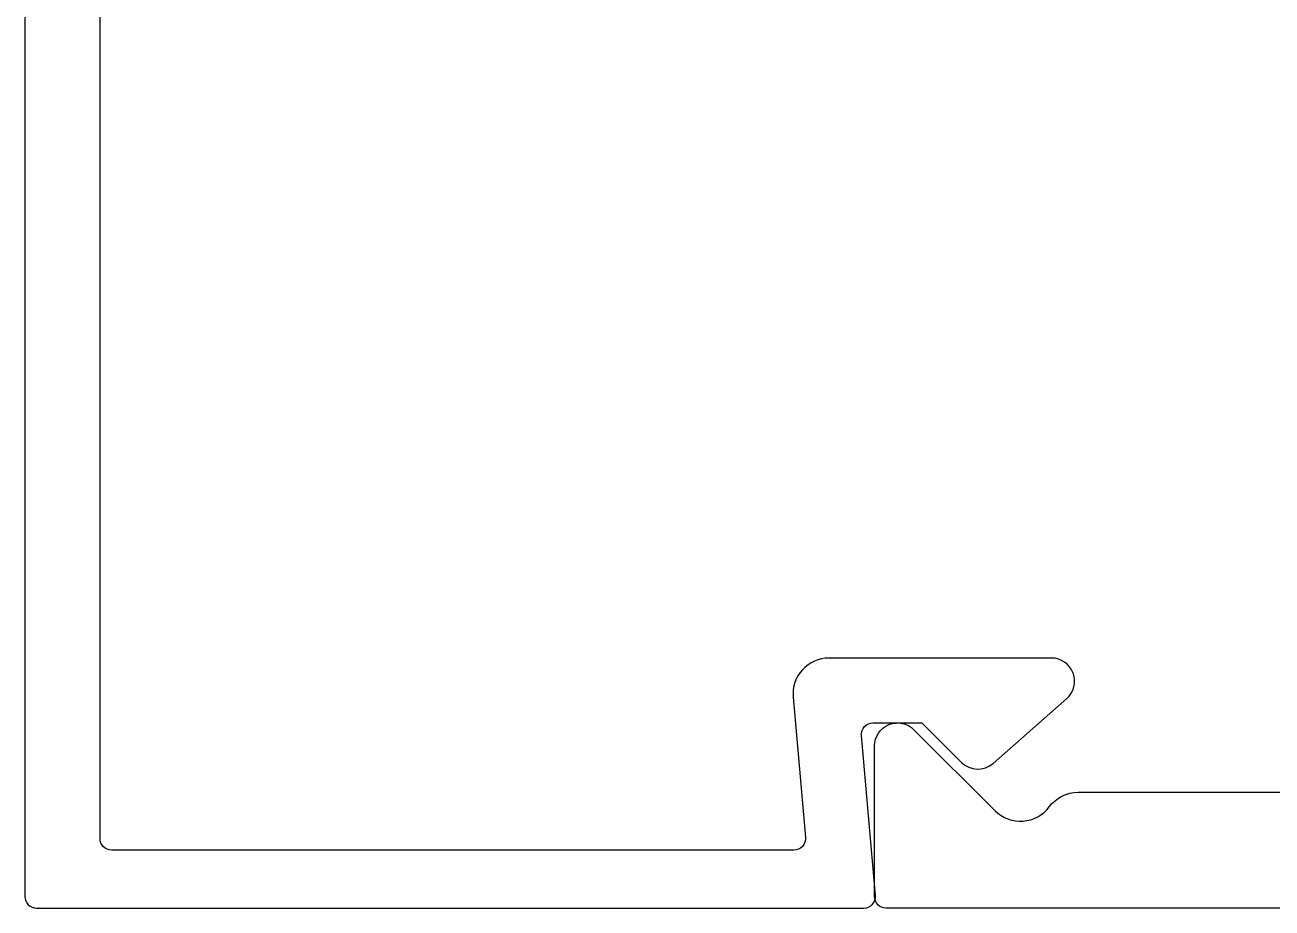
# Model space of a CAD drawing. Extents: x -23 to 190, y -172 to 85.
# Drawn here: x -2.011 to -0.933, y 48.754 to 49.517 of the extents above; entities that cross this region are included whole.
import ezdxf

# ---------------------------------------------------------------- set-up
doc = ezdxf.new("R2010")
doc.units = 0
doc.header["$MEASUREMENT"] = 0
doc.layers.get('0').update_dxf_attribs({"linetype": 'CONTINUOUS'})
doc.layers.add('FRAME', color=1, linetype='CONTINUOUS')

# ---------------------------------------------------------------- blocks, each defined once
blk = doc.blocks.new('3806 MULLION')
blk.add_lwpolyline([(-4.5, 0), (-4.5, 0.5355, -0.414214), (-4.49, 0.5455), (-4.36, 0.5455, -0.668179), (-4.3459, 0.5114), (-4.4159, 0.4413, 0.457629), (-4.4125, 0.3945, -0.237131), (-4.4, 0.3696), (-4.4, 0.0725, 0.414214)], format="xyb")
blk = doc.blocks.new('3811 114 GLASS STOP')
blk.add_lwpolyline([(2.8291, 0.735), (-0.0009, 0.735, 0.414214), (-0.0109, 0.725), (-0.0109, 0.01, 0.440011), (0, 0), (0.1383, 0.0121, -0.440011), (0.1491, 0.0021), (0.1491, -0.04), (0.115, -0.0742, 0.395486), (0.1141, -0.1015), (0.1701, -0.1652, 0.691708), (0.2051, -0.152), (0.2051, 0.0403, 0.440011), (0.1714, 0.0712), (0.05, 0.0606, -0.440011), (0.0391, 0.0706), (0.0391, 0.66, -0.414214), (0.0491, 0.67), (1.7771, 0.67, -0.414214), (1.8081, 0.639), (1.8081, -0.317, 0.414214), (1.8181, -0.327), (2.7806, -0.327, 0.414214)], format="xyb")

msp = doc.modelspace()

# ---------------------------------------------------------------- block references
at = {"layer": 'FRAME', "rotation": 90}
for name, p in [('3806 MULLION', (-0.7313, 53.2537)), ('3811 114 GLASS STOP', (-1.2759, 48.7646))]:
    msp.add_blockref(name, p, dxfattribs=at)

doc.saveas('drawing.dxf')
